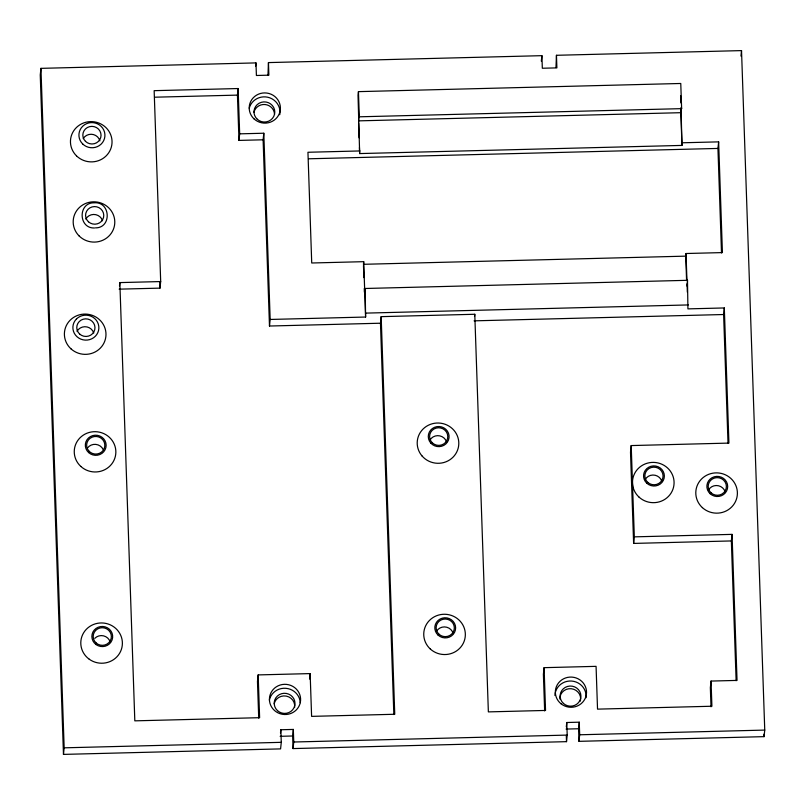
<?xml version="1.0" encoding="UTF-8"?>
<svg xmlns="http://www.w3.org/2000/svg" width="805" height="805" viewBox="0 0 805 805"><rect width="100%" height="100%" fill="white"/><g stroke="black" fill="none" stroke-linecap="round" stroke-linejoin="round"><path stroke-width="1.21" d="M633.626 543.415L634.32 536.855L732.047 534.379L731.353 540.94L633.626 543.415L630.506 452.138L631.201 445.568L728.928 443.092L724.309 307.953L687.923 308.879L687.49 280.311L365.178 288.482L364.826 294.389M687.49 280.311L687.148 286.228M556.456 55.293L556.889 67.882L542.329 68.244L541.906 55.666L268.457 62.589L268.88 75.167L256.403 75.489L255.98 62.901L40.944 68.355L40.25 74.915L63.474 754.396L280.583 748.892L281.277 742.331L280.844 729.743L293.322 729.431L293.755 742.009L293.06 748.58L566.509 741.657L567.203 735.086L566.77 722.508L579.248 722.186L579.681 734.774L578.986 741.335L764.056 736.645L764.75 730.085L741.526 50.604L556.456 55.293L555.963 67.58M63.474 754.396L64.159 747.825L40.944 68.355M119.502 285.876L119.844 282.595L160.688 281.559L154.157 90.673L238.119 88.54L239.669 133.841L238.984 140.412L263.114 139.798L263.809 133.228L239.669 133.841M119.15 289.156L159.994 288.13L160.688 281.559M238.984 140.412L237.435 95.111L238.119 88.54M255.628 66.191L255.98 62.901M268.457 62.589L267.964 75.026M732.047 534.379L737.038 680.406L711.046 681.07L711.902 706.237L597.531 709.135L596.072 666.349L544.089 667.667L545.548 710.443L488.363 711.892L474.779 314.272L381.168 316.647L380.473 323.218L269.484 326.025L270.168 319.454L263.809 133.228M381.168 316.647L394.752 714.266L311.605 716.37L310.146 673.594L258.163 674.912L257.469 681.473L258.727 718.14M280.502 733.033L280.844 729.743M358.627 119.985L359.08 115.608L359.312 116.806L681.624 108.645L680.768 83.478L358.446 91.639L358.034 95.584L359.654 153.574L681.966 145.413L681.04 107.689M293.06 748.58L292.638 735.991L293.322 729.431M309.573 679.058L310.146 673.594M359.926 150.948L307.943 152.266L311.726 262.994L363.709 261.675L363.437 264.302L685.749 256.141L686.021 253.515L722.417 252.589L718.634 141.861L682.238 142.787M270.168 319.454L365.601 317.039L365.178 288.482M474.548 316.466L474.779 314.272M541.322 61.13L541.906 55.666M544.089 667.667L543.395 674.228L544.653 710.906M566.307 726.885L566.77 722.508M578.986 741.335L578.564 728.756L579.248 722.186M681.966 145.413L680.849 112.69L681.312 108.313M721.511 252.941L717.939 148.432L718.634 141.861M740.952 56.078L741.526 50.604M728.022 443.404L723.615 314.524L724.309 307.953M711.046 681.07L710.352 687.631L711.006 706.81M95.503 227.875C112.006 227.996 110.557 201.361 94.245 202.81C77.884 202.347 78.256 228.64 94.527 227.986M154.721 97.204L237.435 95.111M358.537 120.861L680.849 112.69M308.506 158.796L717.939 148.432M366.013 313.105L688.335 304.934M474.085 320.843L723.615 314.524M280.16 736.313L292.638 735.991M566.086 729.068L578.564 728.756M64.159 747.825L281.277 742.331M293.755 742.009L567.203 735.086M579.681 734.774L764.75 730.085M681.402 107.437L681.624 108.645M763.975 734.14L764.056 736.645M731.353 540.94L736.132 680.738M680.638 95.765L680.879 102.919M686.021 253.515L686.937 280.17M687.057 283.803L687.349 292.185M685.749 256.141L686.574 280.371M631.201 445.568L634.32 536.855M566.317 735.931L566.509 741.657M380.473 323.218L393.846 714.558M358.446 91.639L359.312 116.806M363.709 261.675L365.601 317.039M358.617 123.286L359.111 137.826M359.443 147.516L359.654 153.574M363.478 265.519L363.89 277.634M364.263 288.532L364.383 292.175M263.114 139.798L269.484 326.025M258.163 674.912L259.623 717.688L134.817 720.847L119.844 282.595M159.782 281.851L159.994 288.13M429.84 440.255A9.107 8.805 6 0 1 446.574 441.955M436.541 631.221A9.107 8.805 6 0 1 453.205 633.545M87.514 447.962A9.107 8.805 6 0 1 103.201 449.562M645.107 479.639A9.107 8.805 6 0 1 661.851 481.34M708.42 490.124A9.107 8.805 6 0 1 725.164 491.825M83.237 138.581A9.107 8.805 6 0 1 99.901 140.855M85.813 219.061A9.107 8.805 6 0 1 102.557 220.761M77.018 331.328A9.107 8.805 6 0 1 93.762 333.029M94.799 638.335A9.107 8.805 6 0 1 110.154 641.897M249.238 108.242A15.607 15.104 6 0 1 267.632 97.204A15.607 15.104 6 0 1 279.748 114.713M554.927 695.46A15.607 15.104 6 0 1 571.6 681.05A15.607 15.104 6 0 1 586.05 697.754M300.275 702.674A15.607 15.104 6 0 1 274.555 710.553A15.607 15.104 6 0 1 280.21 685.015A15.607 15.104 6 0 1 300.275 702.674A15.607 15.104 6 0 0 285.845 688.305A15.607 15.104 6 0 0 269.343 700.088M274.193 703.63A10.405 10.062 6 0 1 286.238 696.094A10.405 10.062 6 0 1 294.62 707.474M559.847 699.002A10.405 10.062 6 0 1 571.268 688.728A10.405 10.062 6 0 1 580.385 701.095M253.978 112.237A10.405 10.062 6 0 1 274.515 114.32M639.059 497.138A20.809 20.135 6 0 0 673.544 487.226A20.809 20.135 6 0 0 647.23 463.217A20.809 20.135 6 0 0 639.059 497.138M76.485 155.838A20.809 20.135 6 0 0 111.321 147.164A20.809 20.135 6 0 0 85.934 122.239A20.809 20.135 6 0 0 76.485 155.838M82.704 143.984A13.011 12.578 6 0 0 104.479 138.561A13.011 12.578 6 0 0 88.61 122.984A13.011 12.578 6 0 0 82.704 143.984M422.092 456.022A20.809 20.135 6 0 0 457.572 450.116A20.809 20.135 6 0 0 434.338 423.299A20.809 20.135 6 0 0 422.092 456.022M430.323 649.011A20.809 20.135 6 0 0 464.807 639.11A20.809 20.135 6 0 0 438.494 615.09A20.809 20.135 6 0 0 430.323 649.011M89.224 659.204A20.809 20.135 6 0 0 122.259 645.499A20.809 20.135 6 0 0 93.279 624.569A20.809 20.135 6 0 0 89.224 659.204M80.832 466.437A20.809 20.135 6 0 0 115.316 456.536A20.809 20.135 6 0 0 89.003 432.516A20.809 20.135 6 0 0 80.832 466.437M430.735 443.012A10.405 10.062 6 0 0 448.476 440.063A10.405 10.062 6 0 0 436.863 426.65A10.405 10.062 6 0 0 430.735 443.012M432.476 442.971A9.107 8.805 6 0 0 447.56 438.634A9.107 8.805 6 0 0 436.048 428.129A9.107 8.805 6 0 0 432.476 442.971M438.121 635.145A10.405 10.062 6 0 0 455.358 630.194A10.405 10.062 6 0 0 442.207 618.18A10.405 10.062 6 0 0 438.121 635.145M96.097 644.584A10.405 10.062 6 0 0 112.609 637.731A10.405 10.062 6 0 0 98.119 627.266A10.405 10.062 6 0 0 96.097 644.584M88.631 452.571A10.405 10.062 6 0 0 105.868 447.62A10.405 10.062 6 0 0 92.716 435.606A10.405 10.062 6 0 0 88.631 452.571M438.755 633.988A9.107 8.805 6 0 0 454.01 630.224A9.107 8.805 6 0 0 442.921 619.297A9.107 8.805 6 0 0 438.755 633.988M96.057 642.913A9.107 8.805 6 0 0 111.14 638.586A9.107 8.805 6 0 0 99.629 628.081A9.107 8.805 6 0 0 96.057 642.913M85.481 141.348A9.107 8.805 6 0 0 100.726 137.534A9.107 8.805 6 0 0 89.597 126.647A9.107 8.805 6 0 0 85.481 141.348M88.701 450.81A9.107 8.805 6 0 0 104.258 448.425A9.107 8.805 6 0 0 94.255 436.562A9.107 8.805 6 0 0 88.701 450.81M646.858 483.262A10.405 10.062 6 0 0 664.095 478.311A10.405 10.062 6 0 0 650.943 466.306A10.405 10.062 6 0 0 646.858 483.262M647.743 482.356A9.107 8.805 6 0 0 662.827 478.019A9.107 8.805 6 0 0 651.315 467.514A9.107 8.805 6 0 0 647.743 482.356M702.373 507.623A20.809 20.135 6 0 0 736.857 497.711A20.809 20.135 6 0 0 710.543 473.702A20.809 20.135 6 0 0 702.373 507.623M710.171 493.747A10.405 10.062 6 0 0 727.418 488.796A10.405 10.062 6 0 0 714.256 476.791A10.405 10.062 6 0 0 710.171 493.747M711.057 492.841A9.107 8.805 6 0 0 726.15 488.504A9.107 8.805 6 0 0 714.639 477.999A9.107 8.805 6 0 0 711.057 492.841M79.111 235.935A20.809 20.135 6 0 0 114.018 227.523A20.809 20.135 6 0 0 88.822 202.407A20.809 20.135 6 0 0 79.111 235.935M88.449 221.778A9.107 8.805 6 0 0 103.533 217.451A9.107 8.805 6 0 0 92.032 206.945A9.107 8.805 6 0 0 88.449 221.778M70.971 348.827A20.809 20.135 6 0 0 105.445 338.925A20.809 20.135 6 0 0 79.142 314.906A20.809 20.135 6 0 0 70.971 348.827M76.384 319.052A12.84 12.427 6 0 0 76.988 336.711A13.071 12.639 6 0 0 95.362 336.238A12.84 12.427 6 0 0 94.769 318.589A13.071 12.639 6 0 0 76.384 319.062M79.655 334.045A9.107 8.805 6 0 0 94.738 329.708A9.107 8.805 6 0 0 83.227 319.203A9.107 8.805 6 0 0 79.655 334.045M253.988 118.838A15.607 15.104 6 0 0 279.959 111.734A15.607 15.104 6 0 0 260.468 93.481A15.607 15.104 6 0 0 253.988 118.838M560.994 703.751A15.607 15.104 6 0 0 586.322 694.785A15.607 15.104 6 0 0 565.492 677.981A15.607 15.104 6 0 0 560.994 703.751M563.419 703.419A10.405 10.062 6 0 0 580.657 698.468A10.405 10.062 6 0 0 567.505 686.454A10.405 10.062 6 0 0 563.419 703.419M277.494 710.654A10.405 10.062 6 0 0 294.731 705.703A10.405 10.062 6 0 0 281.579 693.699A10.405 10.062 6 0 0 277.494 710.654M257.278 119.261A10.405 10.062 6 0 0 274.525 114.31A10.405 10.062 6 0 0 261.363 102.305A10.405 10.062 6 0 0 257.278 119.261"/></g></svg>
